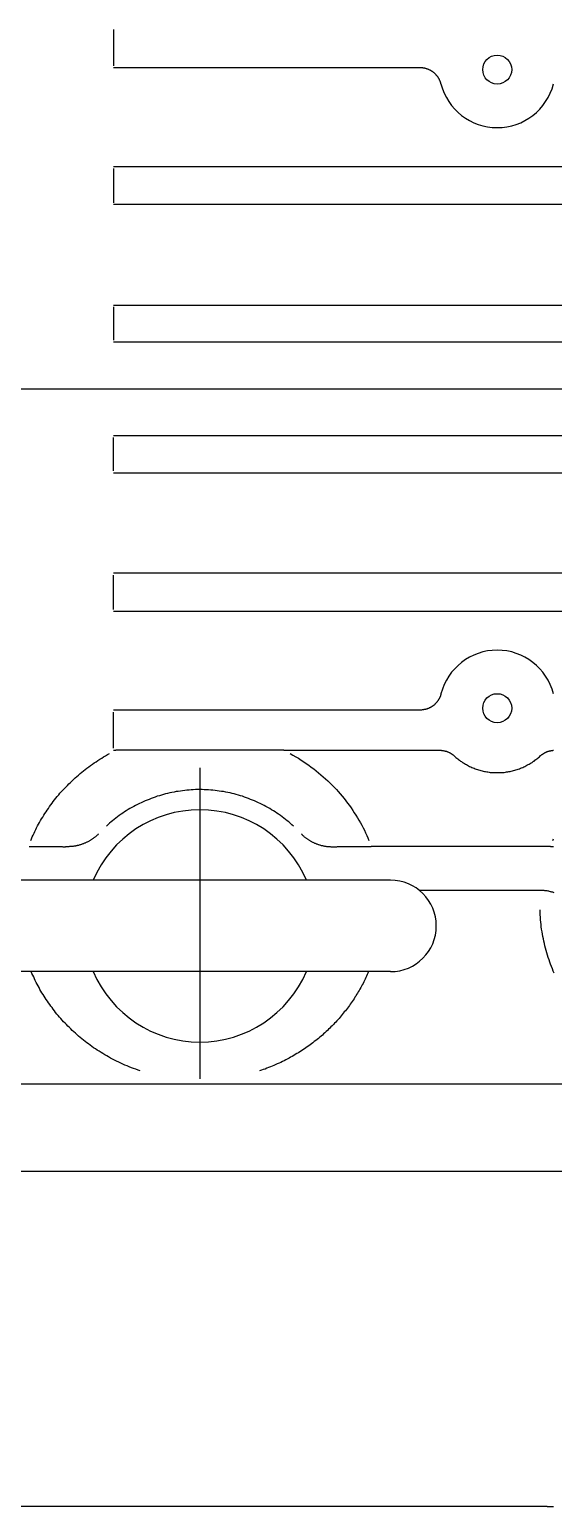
# Model space of a CAD drawing. Units: millimetres at full size. Extents: x -1560 to 1602, y -1094 to 1094.
# Drawn here: x 850.6 to 886.7, y 565.3 to 667.1 of the extents above; entities that cross this region are included whole.
import ezdxf

# ---------------------------------------------------------------- set-up
doc = ezdxf.new("R2010")
doc.units = ezdxf.units.MM
doc.header["$LTSCALE"] = 11.8857
doc.layers.add('0-1_GR1', color=134, linetype='Continuous')

msp = doc.modelspace()

# ---------------------------------------------------------------- linework, layer by layer
at = {"layer": '0-1_GR1'}
for p, q in [((877.48, 664.44), (856.34, 664.44)), ((856.34, 657.63), (947.06, 657.63)), ((947.06, 655.01), (856.34, 655.01)), ((856.34, 648.09), (947.06, 648.09)), ((856.34, 647.96), (856.34, 645.66)), ((947.06, 645.54), (856.34, 645.54)), ((122.61, 642.31), (1021.04, 642.31)), ((585.3, 642.31), (1030.84, 642.31)), ((947.06, 639.08), (856.34, 639.08)), ((856.34, 636.66), (856.34, 638.95)), ((856.34, 636.53), (947.06, 636.53)), ((947.06, 629.61), (856.34, 629.61)), ((856.34, 626.99), (947.06, 626.99)), ((877.48, 620.18), (856.34, 620.18)), ((856.34, 617.41), (856.5, 617.41)), ((868.1, 617.41), (878.83, 617.41)), ((879.82, 617.04), (879.84, 617.02)), ((885.71, 616.97), (885.77, 617.02)), ((862.3, 616.2), (862.3, 594.77)), ((882.72, 615.87), (882.8, 615.87)), ((873.89, 611.37), (873.96, 611.19)), ((886.48, 610.79), (874.12, 610.79)), ((877.4, 607.78), (885.71, 607.78)), ((885.71, 607.78), (885.8, 607.78)), ((947.3, 594.4), (779.8, 594.4)), ((947.3, 588.4), (779.8, 588.4))]:
    msp.add_line(p, q, dxfattribs=at)
at = {"layer": '0-1_GR1', "color": 3}
for p, q in [((875.45, 608.46), (849.15, 608.46)), ((875.45, 602.16), (849.15, 602.16)), ((886.25, 565.31), (838.35, 565.31))]:
    msp.add_line(p, q, dxfattribs=at)
at = {"layer": '0-1_GR1'}
for points in [[(856.34, 667.07), (856.34, 667.05), (856.34, 667.02), (856.34, 667), (856.34, 666.97), (856.34, 666.95), (856.34, 666.93), (856.34, 666.9), (856.34, 666.88), (856.34, 666.86), (856.34, 666.83), (856.34, 666.81), (856.34, 666.78), (856.34, 666.76), (856.34, 666.74), (856.34, 666.71), (856.34, 666.69), (856.34, 666.66), (856.34, 666.64), (856.34, 666.62), (856.34, 666.59), (856.34, 666.57), (856.34, 666.55), (856.34, 666.52), (856.34, 666.5), (856.34, 666.47), (856.34, 666.45), (856.34, 666.43), (856.34, 666.4), (856.34, 666.38), (856.34, 666.35), (856.34, 666.33), (856.34, 666.31), (856.34, 666.28), (856.34, 666.26), (856.34, 666.24), (856.34, 666.21), (856.34, 666.19), (856.34, 666.16), (856.34, 666.14)], [(856.34, 666.14), (856.34, 666.12), (856.34, 666.09), (856.34, 666.07), (856.34, 666.04), (856.34, 666.02), (856.34, 666), (856.34, 665.97), (856.34, 665.95), (856.34, 665.92), (856.34, 665.9), (856.34, 665.88), (856.34, 665.85), (856.34, 665.83), (856.34, 665.8), (856.34, 665.78), (856.34, 665.76), (856.34, 665.73), (856.34, 665.71), (856.34, 665.68), (856.34, 665.66), (856.34, 665.64), (856.34, 665.61), (856.34, 665.59), (856.34, 665.56), (856.34, 665.54), (856.34, 665.52), (856.34, 665.49), (856.34, 665.47), (856.34, 665.44), (856.34, 665.42), (856.34, 665.4), (856.34, 665.37), (856.34, 665.35), (856.34, 665.32), (856.34, 665.3), (856.34, 665.28), (856.34, 665.25), (856.34, 665.23), (856.34, 665.2)], [(856.34, 665.2), (856.34, 665.18), (856.34, 665.16), (856.34, 665.13), (856.34, 665.11), (856.34, 665.08), (856.34, 665.06), (856.34, 665.04), (856.34, 665.01), (856.34, 664.99), (856.34, 664.96), (856.34, 664.94), (856.34, 664.92), (856.34, 664.89), (856.34, 664.87), (856.34, 664.84), (856.34, 664.82), (856.34, 664.79), (856.34, 664.77), (856.34, 664.75), (856.34, 664.72), (856.34, 664.7), (856.34, 664.67), (856.34, 664.65), (856.34, 664.63), (856.34, 664.6), (856.34, 664.58)], [(878.34, 664.17), (878.32, 664.18), (878.29, 664.2), (878.27, 664.21), (878.25, 664.23), (878.22, 664.24), (878.2, 664.25), (878.17, 664.27), (878.15, 664.28), (878.12, 664.29), (878.1, 664.3), (878.07, 664.31), (878.05, 664.33), (878.02, 664.34), (878, 664.35), (877.97, 664.35), (877.94, 664.36), (877.92, 664.37), (877.89, 664.38), (877.86, 664.39), (877.84, 664.39), (877.81, 664.4), (877.78, 664.41), (877.75, 664.41), (877.73, 664.42), (877.7, 664.42), (877.67, 664.43), (877.64, 664.43), (877.62, 664.43), (877.59, 664.43), (877.56, 664.44), (877.53, 664.44), (877.5, 664.44), (877.48, 664.44)], [(878.93, 663.32), (878.92, 663.34), (878.91, 663.37), (878.91, 663.4), (878.9, 663.42), (878.89, 663.45), (878.88, 663.47), (878.87, 663.5), (878.86, 663.52), (878.85, 663.55), (878.84, 663.57), (878.83, 663.59), (878.81, 663.62), (878.8, 663.64), (878.79, 663.67), (878.78, 663.69), (878.76, 663.71), (878.75, 663.74), (878.73, 663.76), (878.72, 663.78), (878.7, 663.8), (878.69, 663.83), (878.67, 663.85), (878.66, 663.87), (878.64, 663.89), (878.62, 663.91), (878.6, 663.93), (878.58, 663.95), (878.57, 663.97), (878.55, 663.99), (878.53, 664.01), (878.51, 664.03), (878.49, 664.05), (878.47, 664.07), (878.45, 664.08), (878.43, 664.1), (878.41, 664.12), (878.38, 664.13), (878.36, 664.15), (878.34, 664.17)], [(856.34, 657.5), (856.34, 657.47), (856.34, 657.45), (856.34, 657.43), (856.34, 657.41), (856.34, 657.38), (856.34, 657.36), (856.34, 657.34), (856.34, 657.31), (856.34, 657.29), (856.34, 657.27), (856.34, 657.25), (856.34, 657.22), (856.34, 657.2), (856.34, 657.18), (856.34, 657.16), (856.34, 657.13), (856.34, 657.11), (856.34, 657.09), (856.34, 657.07), (856.34, 657.04), (856.34, 657.02), (856.34, 657), (856.34, 656.98), (856.34, 656.95), (856.34, 656.93), (856.34, 656.91), (856.34, 656.89), (856.34, 656.86), (856.34, 656.84), (856.34, 656.82), (856.34, 656.79), (856.34, 656.77), (856.34, 656.75), (856.34, 656.73), (856.34, 656.7), (856.34, 656.68), (856.34, 656.66), (856.34, 656.64), (856.34, 656.61)], [(856.34, 656.61), (856.34, 656.59), (856.34, 656.57), (856.34, 656.55), (856.34, 656.52), (856.34, 656.5), (856.34, 656.48), (856.34, 656.45), (856.34, 656.43), (856.34, 656.41), (856.34, 656.39), (856.34, 656.36), (856.34, 656.34), (856.34, 656.32), (856.34, 656.3), (856.34, 656.27), (856.34, 656.25), (856.34, 656.23), (856.34, 656.21), (856.34, 656.18), (856.34, 656.16), (856.34, 656.14), (856.34, 656.11), (856.34, 656.09), (856.34, 656.07), (856.34, 656.05), (856.34, 656.02), (856.34, 656), (856.34, 655.98), (856.34, 655.96), (856.34, 655.93), (856.34, 655.91), (856.34, 655.89), (856.34, 655.87), (856.34, 655.84), (856.34, 655.82), (856.34, 655.8), (856.34, 655.77), (856.34, 655.75), (856.34, 655.73)], [(856.34, 655.73), (856.34, 655.71), (856.34, 655.68), (856.34, 655.66), (856.34, 655.64), (856.34, 655.62), (856.34, 655.59), (856.34, 655.57), (856.34, 655.55), (856.34, 655.52), (856.34, 655.5), (856.34, 655.48), (856.34, 655.46), (856.34, 655.43), (856.34, 655.41), (856.34, 655.39), (856.34, 655.37), (856.34, 655.34), (856.34, 655.32), (856.34, 655.3), (856.34, 655.27), (856.34, 655.25), (856.34, 655.23), (856.34, 655.21), (856.34, 655.18), (856.34, 655.16), (856.34, 655.14)], [(856.34, 628.89), (856.34, 628.91), (856.34, 628.93), (856.34, 628.96), (856.34, 628.98), (856.34, 629), (856.34, 629.02), (856.34, 629.05), (856.34, 629.07), (856.34, 629.09), (856.34, 629.12), (856.34, 629.14), (856.34, 629.16), (856.34, 629.18), (856.34, 629.21), (856.34, 629.23), (856.34, 629.25), (856.34, 629.27), (856.34, 629.3), (856.34, 629.32), (856.34, 629.34), (856.34, 629.37), (856.34, 629.39), (856.34, 629.41), (856.34, 629.43), (856.34, 629.46), (856.34, 629.48)], [(856.34, 628), (856.34, 628.03), (856.34, 628.05), (856.34, 628.07), (856.34, 628.09), (856.34, 628.12), (856.34, 628.14), (856.34, 628.16), (856.34, 628.18), (856.34, 628.21), (856.34, 628.23), (856.34, 628.25), (856.34, 628.28), (856.34, 628.3), (856.34, 628.32), (856.34, 628.34), (856.34, 628.37), (856.34, 628.39), (856.34, 628.41), (856.34, 628.43), (856.34, 628.46), (856.34, 628.48), (856.34, 628.5), (856.34, 628.52), (856.34, 628.55), (856.34, 628.57), (856.34, 628.59), (856.34, 628.62), (856.34, 628.64), (856.34, 628.66), (856.34, 628.68), (856.34, 628.71), (856.34, 628.73), (856.34, 628.75), (856.34, 628.77), (856.34, 628.8), (856.34, 628.82), (856.34, 628.84), (856.34, 628.87), (856.34, 628.89)], [(856.34, 627.12), (856.34, 627.14), (856.34, 627.17), (856.34, 627.19), (856.34, 627.21), (856.34, 627.23), (856.34, 627.26), (856.34, 627.28), (856.34, 627.3), (856.34, 627.32), (856.34, 627.35), (856.34, 627.37), (856.34, 627.39), (856.34, 627.42), (856.34, 627.44), (856.34, 627.46), (856.34, 627.48), (856.34, 627.51), (856.34, 627.53), (856.34, 627.55), (856.34, 627.57), (856.34, 627.6), (856.34, 627.62), (856.34, 627.64), (856.34, 627.66), (856.34, 627.69), (856.34, 627.71), (856.34, 627.73), (856.34, 627.75), (856.34, 627.78), (856.34, 627.8), (856.34, 627.82), (856.34, 627.85), (856.34, 627.87), (856.34, 627.89), (856.34, 627.91), (856.34, 627.94), (856.34, 627.96), (856.34, 627.98), (856.34, 628)], [(878.93, 621.3), (878.92, 621.27), (878.91, 621.25), (878.91, 621.22), (878.9, 621.2), (878.89, 621.17), (878.88, 621.15), (878.87, 621.12), (878.86, 621.1), (878.85, 621.07), (878.84, 621.05), (878.83, 621.02), (878.81, 621), (878.8, 620.97), (878.79, 620.95), (878.78, 620.93), (878.76, 620.9), (878.75, 620.88), (878.73, 620.86), (878.72, 620.84), (878.7, 620.81), (878.69, 620.79), (878.67, 620.77), (878.66, 620.75), (878.64, 620.73), (878.62, 620.71), (878.6, 620.69), (878.58, 620.67), (878.57, 620.65), (878.55, 620.63), (878.53, 620.61), (878.51, 620.59), (878.49, 620.57), (878.47, 620.55), (878.45, 620.53), (878.43, 620.52), (878.41, 620.5), (878.38, 620.48), (878.36, 620.47), (878.34, 620.45)], [(856.34, 619.41), (856.34, 619.44), (856.34, 619.46), (856.34, 619.49), (856.34, 619.51), (856.34, 619.53), (856.34, 619.56), (856.34, 619.58), (856.34, 619.61), (856.34, 619.63), (856.34, 619.65), (856.34, 619.68), (856.34, 619.7), (856.34, 619.73), (856.34, 619.75), (856.34, 619.77), (856.34, 619.8), (856.34, 619.82), (856.34, 619.85), (856.34, 619.87), (856.34, 619.89), (856.34, 619.92), (856.34, 619.94), (856.34, 619.97), (856.34, 619.99), (856.34, 620.02), (856.34, 620.04)], [(878.34, 620.45), (878.32, 620.43), (878.29, 620.42), (878.27, 620.41), (878.25, 620.39), (878.22, 620.38), (878.2, 620.36), (878.17, 620.35), (878.15, 620.34), (878.12, 620.33), (878.1, 620.31), (878.07, 620.3), (878.05, 620.29), (878.02, 620.28), (878, 620.27), (877.97, 620.26), (877.94, 620.25), (877.92, 620.25), (877.89, 620.24), (877.86, 620.23), (877.84, 620.22), (877.81, 620.22), (877.78, 620.21), (877.75, 620.21), (877.73, 620.2), (877.7, 620.2), (877.67, 620.19), (877.64, 620.19), (877.62, 620.19), (877.59, 620.18), (877.56, 620.18), (877.53, 620.18), (877.5, 620.18), (877.48, 620.18)], [(856.34, 618.48), (856.34, 618.5), (856.34, 618.53), (856.34, 618.55), (856.34, 618.57), (856.34, 618.6), (856.34, 618.62), (856.34, 618.64), (856.34, 618.67), (856.34, 618.69), (856.34, 618.72), (856.34, 618.74), (856.34, 618.76), (856.34, 618.79), (856.34, 618.81), (856.34, 618.84), (856.34, 618.86), (856.34, 618.88), (856.34, 618.91), (856.34, 618.93), (856.34, 618.96), (856.34, 618.98), (856.34, 619), (856.34, 619.03), (856.34, 619.05), (856.34, 619.08), (856.34, 619.1), (856.34, 619.12), (856.34, 619.15), (856.34, 619.17), (856.34, 619.2), (856.34, 619.22), (856.34, 619.24), (856.34, 619.27), (856.34, 619.29), (856.34, 619.32), (856.34, 619.34), (856.34, 619.36), (856.34, 619.39), (856.34, 619.41)], [(856.34, 617.55), (856.34, 617.57), (856.34, 617.6), (856.34, 617.62), (856.34, 617.64), (856.34, 617.67), (856.34, 617.69), (856.34, 617.71), (856.34, 617.74), (856.34, 617.76), (856.34, 617.79), (856.34, 617.81), (856.34, 617.83), (856.34, 617.86), (856.34, 617.88), (856.34, 617.9), (856.34, 617.93), (856.34, 617.95), (856.34, 617.98), (856.34, 618), (856.34, 618.02), (856.34, 618.05), (856.34, 618.07), (856.34, 618.1), (856.34, 618.12), (856.34, 618.14), (856.34, 618.17), (856.34, 618.19), (856.34, 618.21), (856.34, 618.24), (856.34, 618.26), (856.34, 618.29), (856.34, 618.31), (856.34, 618.33), (856.34, 618.36), (856.34, 618.38), (856.34, 618.41), (856.34, 618.43), (856.34, 618.45), (856.34, 618.48)], [(853.93, 615.7), (854.05, 615.8), (854.16, 615.9), (854.28, 615.99), (854.4, 616.09), (854.52, 616.18), (854.64, 616.27), (854.77, 616.36), (854.89, 616.45), (855.02, 616.54), (855.15, 616.62), (855.27, 616.71), (855.4, 616.79), (855.54, 616.87), (855.67, 616.95), (855.8, 617.03), (855.94, 617.11), (856.07, 617.19)], [(859.26, 617.42), (859.18, 617.41), (859.09, 617.41), (859.01, 617.41), (858.93, 617.41), (858.85, 617.41), (858.76, 617.41), (858.68, 617.41), (858.6, 617.41), (858.52, 617.41), (858.44, 617.41), (858.36, 617.41), (858.28, 617.41), (858.19, 617.41), (858.11, 617.41), (858.04, 617.41), (857.96, 617.41), (857.88, 617.41), (857.8, 617.41), (857.72, 617.41), (857.64, 617.41), (857.56, 617.41), (857.49, 617.41), (857.41, 617.41), (857.33, 617.41), (857.25, 617.41), (857.18, 617.41), (857.1, 617.41), (857.02, 617.41), (856.95, 617.41), (856.87, 617.41), (856.8, 617.41), (856.72, 617.41), (856.65, 617.41), (856.58, 617.41), (856.5, 617.41)], [(862.35, 617.42), (862.27, 617.42), (862.19, 617.42), (862.11, 617.42), (862.03, 617.42), (861.95, 617.42), (861.87, 617.42), (861.79, 617.42), (861.71, 617.42), (861.63, 617.42), (861.55, 617.42), (861.47, 617.42), (861.39, 617.42), (861.31, 617.42), (861.23, 617.42), (861.15, 617.42), (861.07, 617.42), (860.99, 617.42), (860.91, 617.42), (860.83, 617.42), (860.75, 617.42), (860.68, 617.42), (860.6, 617.42), (860.52, 617.42), (860.44, 617.42), (860.37, 617.42), (860.29, 617.42), (860.21, 617.42), (860.13, 617.42), (860.06, 617.42), (859.98, 617.42), (859.9, 617.42), (859.82, 617.42), (859.75, 617.42), (859.67, 617.42), (859.59, 617.42), (859.51, 617.42), (859.43, 617.42), (859.34, 617.42), (859.26, 617.42)], [(865.42, 617.41), (865.35, 617.42), (865.27, 617.42), (865.2, 617.42), (865.12, 617.42), (865.04, 617.42), (864.97, 617.42), (864.89, 617.42), (864.81, 617.42), (864.73, 617.42), (864.65, 617.42), (864.58, 617.42), (864.5, 617.42), (864.42, 617.42), (864.34, 617.42), (864.26, 617.42), (864.18, 617.42), (864.1, 617.42), (864.02, 617.42), (863.94, 617.42), (863.86, 617.42), (863.78, 617.42), (863.7, 617.42), (863.62, 617.42), (863.54, 617.42), (863.46, 617.42), (863.38, 617.42), (863.3, 617.42), (863.22, 617.42), (863.14, 617.42), (863.06, 617.42), (862.98, 617.42), (862.9, 617.42), (862.82, 617.42), (862.75, 617.42), (862.67, 617.42), (862.59, 617.42), (862.51, 617.42), (862.43, 617.42), (862.35, 617.42)], [(868.1, 617.41), (868.04, 617.41), (867.97, 617.41), (867.91, 617.41), (867.84, 617.41), (867.78, 617.41), (867.71, 617.41), (867.65, 617.41), (867.58, 617.41), (867.51, 617.41), (867.45, 617.41), (867.38, 617.41), (867.31, 617.41), (867.25, 617.41), (867.18, 617.41), (867.11, 617.41), (867.04, 617.41), (866.98, 617.41), (866.91, 617.41), (866.84, 617.41), (866.77, 617.41), (866.7, 617.41), (866.63, 617.41), (866.56, 617.41), (866.5, 617.41), (866.43, 617.41), (866.36, 617.41), (866.29, 617.41), (866.22, 617.41), (866.15, 617.41), (866.08, 617.41), (866.01, 617.41), (865.94, 617.41), (865.87, 617.41), (865.79, 617.41), (865.72, 617.41), (865.65, 617.41), (865.57, 617.41), (865.5, 617.41), (865.42, 617.41)], [(868.53, 617.19), (868.72, 617.08), (868.91, 616.97), (869.1, 616.86), (869.28, 616.74), (869.46, 616.62), (869.64, 616.5), (869.81, 616.38), (869.98, 616.25), (870.16, 616.13), (870.32, 615.99), (870.49, 615.86), (870.65, 615.72), (870.81, 615.59), (870.97, 615.45), (871.12, 615.3), (871.27, 615.16), (871.42, 615.01), (871.56, 614.86), (871.71, 614.71), (871.84, 614.56), (871.98, 614.4), (872.11, 614.24), (872.24, 614.09), (872.37, 613.93), (872.49, 613.76), (872.61, 613.6), (872.73, 613.44), (872.84, 613.27), (872.95, 613.1), (873.06, 612.93), (873.17, 612.76), (873.27, 612.59), (873.37, 612.42), (873.46, 612.25), (873.55, 612.07), (873.64, 611.9), (873.73, 611.72), (873.81, 611.54), (873.89, 611.37)], [(878.83, 617.41), (878.86, 617.41), (878.89, 617.41), (878.92, 617.41), (878.95, 617.41), (878.97, 617.4), (879, 617.4), (879.03, 617.4), (879.06, 617.39), (879.08, 617.39), (879.11, 617.38), (879.14, 617.38), (879.17, 617.37), (879.19, 617.37), (879.22, 617.36), (879.25, 617.35), (879.27, 617.34), (879.3, 617.34), (879.32, 617.33), (879.35, 617.32), (879.38, 617.31), (879.4, 617.3), (879.43, 617.29), (879.45, 617.27), (879.48, 617.26), (879.5, 617.25), (879.53, 617.24), (879.55, 617.23), (879.57, 617.21), (879.6, 617.2), (879.62, 617.18), (879.64, 617.17), (879.67, 617.15), (879.69, 617.14), (879.71, 617.12), (879.73, 617.11), (879.75, 617.09), (879.78, 617.07), (879.8, 617.06), (879.82, 617.04)], [(879.84, 617.02), (879.89, 616.97), (879.95, 616.92), (880.01, 616.87), (880.08, 616.82), (880.14, 616.77), (880.2, 616.72), (880.27, 616.67), (880.33, 616.63), (880.4, 616.58), (880.47, 616.54), (880.54, 616.5), (880.61, 616.46), (880.68, 616.42), (880.75, 616.38), (880.83, 616.34), (880.9, 616.3), (880.97, 616.27), (881.05, 616.23), (881.13, 616.2), (881.2, 616.17), (881.28, 616.14), (881.36, 616.11), (881.44, 616.09), (881.52, 616.06), (881.59, 616.04), (881.67, 616.02), (881.76, 616), (881.84, 615.98), (881.92, 615.96), (882, 615.94), (882.08, 615.93), (882.16, 615.92), (882.24, 615.9), (882.32, 615.89), (882.4, 615.89), (882.48, 615.88), (882.56, 615.87), (882.64, 615.87), (882.72, 615.87)], [(882.8, 615.87), (882.88, 615.87), (882.96, 615.87), (883.04, 615.87), (883.12, 615.88), (883.2, 615.89), (883.28, 615.89), (883.36, 615.9), (883.45, 615.92), (883.53, 615.93), (883.61, 615.94), (883.69, 615.96), (883.77, 615.98), (883.85, 616), (883.93, 616.02), (884.01, 616.04), (884.09, 616.06), (884.17, 616.09), (884.25, 616.11), (884.33, 616.14), (884.4, 616.17), (884.48, 616.2), (884.56, 616.23), (884.63, 616.27), (884.71, 616.3), (884.78, 616.34), (884.85, 616.38), (884.93, 616.42), (885, 616.46), (885.07, 616.5), (885.14, 616.54), (885.2, 616.58), (885.27, 616.63), (885.34, 616.67), (885.4, 616.72), (885.47, 616.77), (885.53, 616.82), (885.59, 616.87), (885.65, 616.92), (885.71, 616.97)], [(885.77, 617.02), (885.79, 617.04), (885.81, 617.06), (885.83, 617.07), (885.85, 617.09), (885.87, 617.11), (885.89, 617.12), (885.92, 617.14), (885.94, 617.15), (885.96, 617.17), (885.98, 617.18), (886.01, 617.2), (886.03, 617.21), (886.05, 617.23), (886.08, 617.24), (886.1, 617.25), (886.13, 617.26), (886.15, 617.27), (886.18, 617.29), (886.2, 617.3), (886.23, 617.31), (886.25, 617.32), (886.28, 617.33), (886.31, 617.34), (886.33, 617.34), (886.36, 617.35), (886.39, 617.36), (886.41, 617.37), (886.44, 617.37), (886.47, 617.38), (886.49, 617.38), (886.52, 617.39), (886.55, 617.39), (886.58, 617.4), (886.6, 617.4), (886.63, 617.4), (886.66, 617.41), (886.69, 617.41)], [(850.64, 611.19), (850.69, 611.32), (850.75, 611.44), (850.81, 611.57), (850.87, 611.7), (850.93, 611.82), (850.99, 611.95), (851.05, 612.07), (851.12, 612.2), (851.18, 612.32), (851.25, 612.44), (851.32, 612.57), (851.39, 612.69), (851.47, 612.81), (851.54, 612.93), (851.62, 613.05), (851.7, 613.17), (851.78, 613.29), (851.86, 613.41), (851.94, 613.53), (852.03, 613.65), (852.11, 613.76), (852.2, 613.88), (852.29, 613.99), (852.38, 614.11), (852.47, 614.22), (852.57, 614.33), (852.66, 614.45), (852.76, 614.56), (852.86, 614.67), (852.96, 614.77), (853.06, 614.88), (853.17, 614.99), (853.27, 615.09), (853.38, 615.2), (853.49, 615.3), (853.59, 615.4), (853.71, 615.51), (853.82, 615.61), (853.93, 615.7)], [(863.64, 614.6), (863.5, 614.62), (863.35, 614.64), (863.2, 614.66), (863.05, 614.67), (862.9, 614.68), (862.75, 614.69), (862.6, 614.69), (862.45, 614.7), (862.3, 614.7), (862.15, 614.7), (862, 614.7), (861.85, 614.69), (861.7, 614.68), (861.56, 614.67), (861.41, 614.66), (861.26, 614.64), (861.11, 614.62), (860.96, 614.6), (860.81, 614.58), (860.67, 614.56), (860.52, 614.53), (860.37, 614.5), (860.23, 614.47), (860.08, 614.44), (859.94, 614.4), (859.79, 614.36), (859.65, 614.32), (859.51, 614.28), (859.37, 614.24), (859.23, 614.19), (859.09, 614.14), (858.95, 614.09), (858.81, 614.03), (858.67, 613.98), (858.53, 613.92), (858.4, 613.86), (858.26, 613.8), (858.13, 613.74), (858, 613.67)], [(858, 613.67), (857.87, 613.6), (857.74, 613.53), (857.61, 613.46), (857.48, 613.39), (857.36, 613.32), (857.23, 613.24), (857.11, 613.16), (856.99, 613.08), (856.87, 613), (856.75, 612.91), (856.63, 612.83), (856.52, 612.74), (856.4, 612.65), (856.29, 612.56), (856.18, 612.47), (856.07, 612.38), (855.96, 612.28), (855.86, 612.19)], [(868.75, 612.19), (868.64, 612.28), (868.53, 612.38), (868.43, 612.47), (868.31, 612.56), (868.2, 612.65), (868.09, 612.74), (867.97, 612.83), (867.85, 612.91), (867.73, 613), (867.61, 613.08), (867.49, 613.16), (867.37, 613.24), (867.24, 613.31), (867.12, 613.39), (866.99, 613.46), (866.86, 613.53), (866.73, 613.6), (866.6, 613.67), (866.47, 613.74), (866.34, 613.8), (866.21, 613.86), (866.07, 613.92), (865.93, 613.98), (865.8, 614.03), (865.66, 614.09), (865.52, 614.14), (865.38, 614.19), (865.24, 614.24), (865.1, 614.28), (864.96, 614.32), (864.81, 614.36), (864.67, 614.4), (864.52, 614.44), (864.38, 614.47), (864.23, 614.5), (864.09, 614.53), (863.94, 614.56), (863.79, 614.58), (863.64, 614.6)], [(855.32, 611.65), (855.29, 611.62), (855.26, 611.59), (855.23, 611.56), (855.2, 611.54), (855.17, 611.51), (855.13, 611.48), (855.1, 611.45), (855.07, 611.43), (855.04, 611.4), (855, 611.38), (854.97, 611.35), (854.94, 611.33), (854.9, 611.3), (854.87, 611.28), (854.83, 611.26), (854.8, 611.24), (854.76, 611.21), (854.73, 611.19), (854.69, 611.17), (854.66, 611.15), (854.62, 611.13), (854.58, 611.11), (854.54, 611.09), (854.51, 611.07), (854.47, 611.05), (854.43, 611.04), (854.39, 611.02), (854.35, 611), (854.31, 610.99), (854.27, 610.97), (854.23, 610.96), (854.19, 610.94), (854.15, 610.93), (854.11, 610.91), (854.07, 610.9), (854.03, 610.89), (853.99, 610.88), (853.94, 610.86), (853.9, 610.85)], [(869.29, 611.65), (869.32, 611.62), (869.35, 611.59), (869.38, 611.56), (869.41, 611.54), (869.44, 611.51), (869.47, 611.48), (869.5, 611.45), (869.54, 611.43), (869.57, 611.4), (869.6, 611.38), (869.63, 611.35), (869.67, 611.33), (869.7, 611.3), (869.74, 611.28), (869.77, 611.26), (869.81, 611.24), (869.84, 611.21), (869.88, 611.19), (869.91, 611.17), (869.95, 611.15), (869.99, 611.13), (870.02, 611.11), (870.06, 611.09), (870.1, 611.07), (870.14, 611.05), (870.18, 611.04), (870.21, 611.02), (870.25, 611), (870.29, 610.99), (870.33, 610.97), (870.37, 610.96), (870.41, 610.94), (870.45, 610.93), (870.49, 610.91), (870.54, 610.9), (870.58, 610.89), (870.62, 610.88), (870.66, 610.86), (870.71, 610.85)], [(850.53, 610.79), (850.59, 610.79), (850.64, 610.79), (850.69, 610.79), (850.74, 610.79), (850.79, 610.79), (850.84, 610.79), (850.89, 610.79), (850.94, 610.79), (850.99, 610.79), (851.04, 610.79), (851.09, 610.79), (851.14, 610.79), (851.19, 610.79), (851.24, 610.79), (851.29, 610.79), (851.34, 610.79), (851.39, 610.79), (851.44, 610.79), (851.48, 610.79), (851.53, 610.78), (851.58, 610.78), (851.63, 610.78), (851.68, 610.78), (851.72, 610.78), (851.77, 610.78), (851.82, 610.78), (851.87, 610.78), (851.91, 610.78), (851.96, 610.78), (852, 610.78), (852.05, 610.78), (852.1, 610.78), (852.14, 610.78), (852.19, 610.78), (852.23, 610.78), (852.27, 610.78), (852.32, 610.78), (852.36, 610.77)], [(852.36, 610.77), (852.41, 610.77), (852.45, 610.77), (852.49, 610.77), (852.53, 610.77), (852.58, 610.77), (852.62, 610.77), (852.66, 610.77), (852.7, 610.77), (852.74, 610.77), (852.78, 610.77), (852.82, 610.77), (852.86, 610.76), (852.9, 610.76), (852.94, 610.76), (852.98, 610.76), (853.01, 610.76), (853.05, 610.76)], [(853.9, 610.85), (853.85, 610.84), (853.81, 610.83), (853.76, 610.82), (853.72, 610.81), (853.67, 610.81), (853.62, 610.8), (853.57, 610.79), (853.52, 610.78), (853.47, 610.78), (853.42, 610.77), (853.37, 610.77), (853.32, 610.77), (853.27, 610.76), (853.22, 610.76), (853.16, 610.76), (853.11, 610.76), (853.05, 610.76)], [(870.71, 610.85), (870.75, 610.84), (870.8, 610.83), (870.84, 610.82), (870.89, 610.81), (870.94, 610.81), (870.98, 610.8), (871.03, 610.79), (871.08, 610.78), (871.13, 610.78), (871.18, 610.77), (871.23, 610.77), (871.28, 610.77), (871.34, 610.76), (871.39, 610.76), (871.44, 610.76), (871.5, 610.76), (871.55, 610.76), (871.59, 610.76), (871.63, 610.76), (871.67, 610.76), (871.71, 610.76), (871.75, 610.76), (871.79, 610.77), (871.83, 610.77), (871.87, 610.77), (871.91, 610.77), (871.95, 610.77), (871.99, 610.77), (872.03, 610.77), (872.07, 610.77), (872.11, 610.77), (872.16, 610.77), (872.2, 610.77), (872.24, 610.77), (872.29, 610.78), (872.33, 610.78), (872.38, 610.78), (872.42, 610.78), (872.46, 610.78)], [(872.46, 610.78), (872.51, 610.78), (872.56, 610.78), (872.6, 610.78), (872.65, 610.78), (872.69, 610.78), (872.74, 610.78), (872.79, 610.78), (872.83, 610.78), (872.88, 610.78), (872.93, 610.78), (872.98, 610.78), (873.02, 610.78), (873.07, 610.78), (873.12, 610.79), (873.17, 610.79), (873.22, 610.79), (873.27, 610.79), (873.32, 610.79), (873.37, 610.79), (873.41, 610.79), (873.46, 610.79), (873.51, 610.79), (873.56, 610.79), (873.61, 610.79), (873.67, 610.79), (873.72, 610.79), (873.77, 610.79), (873.82, 610.79), (873.87, 610.79), (873.92, 610.79), (873.97, 610.79), (874.02, 610.79), (874.07, 610.79), (874.12, 610.79)], [(886.48, 610.79), (886.53, 610.79), (886.59, 610.79), (886.64, 610.79), (886.69, 610.79)], [(886.64, 611.19), (886.69, 611.32)], [(885.8, 607.78), (885.85, 607.78), (885.91, 607.78), (885.96, 607.77), (886.01, 607.77), (886.07, 607.76), (886.12, 607.75), (886.18, 607.75), (886.23, 607.74), (886.28, 607.73), (886.34, 607.72), (886.39, 607.7), (886.44, 607.69), (886.5, 607.68), (886.55, 607.66), (886.6, 607.65), (886.65, 607.63), (886.7, 607.61)], [(886.73, 602.05), (886.66, 602.2), (886.6, 602.36), (886.54, 602.51), (886.48, 602.67), (886.42, 602.82), (886.37, 602.98), (886.31, 603.13), (886.26, 603.29), (886.22, 603.45), (886.17, 603.61), (886.13, 603.77), (886.09, 603.93), (886.05, 604.09), (886.01, 604.26), (885.98, 604.42), (885.95, 604.58), (885.92, 604.75), (885.89, 604.91), (885.86, 605.08), (885.84, 605.24), (885.82, 605.41), (885.8, 605.57), (885.79, 605.74), (885.78, 605.91), (885.76, 606.08), (885.76, 606.25), (885.75, 606.42)], [(853.21, 598.4), (853.11, 598.51), (853.01, 598.61), (852.91, 598.71), (852.82, 598.82), (852.72, 598.92), (852.63, 599.03), (852.54, 599.13), (852.45, 599.24), (852.36, 599.35), (852.28, 599.46), (852.19, 599.57), (852.11, 599.68), (852.03, 599.79), (851.95, 599.9), (851.87, 600.01), (851.79, 600.13), (851.71, 600.24), (851.64, 600.36), (851.56, 600.47), (851.49, 600.59), (851.42, 600.7), (851.35, 600.82), (851.28, 600.94), (851.22, 601.06), (851.15, 601.18), (851.09, 601.3), (851.02, 601.42), (850.96, 601.54), (850.9, 601.66), (850.85, 601.79), (850.79, 601.91), (850.73, 602.03), (850.68, 602.16)], [(873.93, 602.16), (873.88, 602.06), (873.84, 601.96), (873.79, 601.85), (873.74, 601.75), (873.7, 601.65), (873.65, 601.55), (873.6, 601.45), (873.55, 601.35), (873.5, 601.26), (873.44, 601.16), (873.39, 601.06), (873.33, 600.96), (873.28, 600.86), (873.22, 600.77), (873.17, 600.67), (873.11, 600.58), (873.05, 600.48), (872.99, 600.39), (872.93, 600.29), (872.86, 600.2), (872.8, 600.11), (872.74, 600.01), (872.67, 599.92), (872.61, 599.83), (872.54, 599.74), (872.47, 599.65), (872.4, 599.56), (872.33, 599.47), (872.26, 599.38), (872.19, 599.29), (872.12, 599.2), (872.05, 599.11), (871.97, 599.03), (871.9, 598.94), (871.82, 598.85), (871.74, 598.77), (871.67, 598.68), (871.59, 598.6), (871.51, 598.52)], [(858.19, 595.32), (858.04, 595.37), (857.88, 595.43), (857.73, 595.48), (857.58, 595.54), (857.43, 595.6), (857.28, 595.66), (857.14, 595.72), (856.99, 595.79), (856.85, 595.85), (856.71, 595.92), (856.56, 595.99), (856.42, 596.06), (856.29, 596.13), (856.15, 596.2), (856.01, 596.28), (855.88, 596.35), (855.75, 596.43), (855.62, 596.51), (855.49, 596.59), (855.36, 596.67), (855.23, 596.75), (855.11, 596.83), (854.98, 596.92), (854.86, 597), (854.74, 597.09), (854.62, 597.18), (854.51, 597.26), (854.39, 597.35), (854.27, 597.44), (854.16, 597.54), (854.05, 597.63), (853.94, 597.72), (853.83, 597.82), (853.72, 597.91), (853.62, 598.01), (853.51, 598.11), (853.41, 598.21), (853.31, 598.3), (853.21, 598.4)], [(871.51, 598.52), (871.43, 598.43), (871.34, 598.35), (871.26, 598.27), (871.18, 598.19), (871.09, 598.11), (871.01, 598.03), (870.92, 597.95), (870.83, 597.87), (870.75, 597.79), (870.66, 597.71), (870.57, 597.64), (870.47, 597.56), (870.38, 597.49), (870.29, 597.41), (870.19, 597.34), (870.1, 597.26), (870, 597.19), (869.91, 597.12), (869.81, 597.05), (869.71, 596.98), (869.61, 596.91), (869.51, 596.84), (869.41, 596.77), (869.3, 596.71), (869.2, 596.64), (869.09, 596.57), (868.99, 596.51), (868.88, 596.44), (868.77, 596.38), (868.67, 596.32), (868.56, 596.26), (868.45, 596.2), (868.33, 596.14), (868.22, 596.08), (868.11, 596.02), (867.99, 595.97), (867.88, 595.91), (867.76, 595.85), (867.64, 595.8)], [(867.64, 595.8), (867.53, 595.75), (867.41, 595.7), (867.29, 595.65), (867.16, 595.6), (867.04, 595.55), (866.92, 595.5), (866.8, 595.45), (866.67, 595.41), (866.55, 595.36), (866.42, 595.32)]]:
    msp.add_lwpolyline(points, dxfattribs=at)
at = {"layer": '0-1_GR1', "color": 3}
msp.add_lwpolyline([(886.25, 565.31), (886.3, 565.31), (886.35, 565.31), (886.4, 565.31), (886.45, 565.31), (886.5, 565.31), (886.54, 565.31), (886.59, 565.31), (886.64, 565.31), (886.69, 565.31)], dxfattribs=at)
at = {"layer": '0-1_GR1'}
for centre in [(882.8, 664.31), (882.8, 620.31)]:
    msp.add_circle(centre, 1, dxfattribs=at)
for centre, start, end in [((882.8, 664.31), 194.326, 345.674), ((882.8, 620.31), 14.326, 165.674)]:
    msp.add_arc(centre, 4, start, end, dxfattribs=at)
at = {"layer": '0-1_GR1', "color": 3}
for centre, radius, start, end in [((862.3, 605.31), 8, 23.188, 156.812), ((875.45, 605.31), 3.15, 270, 90), ((862.3, 605.31), 8, 203.1881, 336.812)]:
    msp.add_arc(centre, radius, start, end, dxfattribs=at)

doc.saveas('drawing.dxf')
